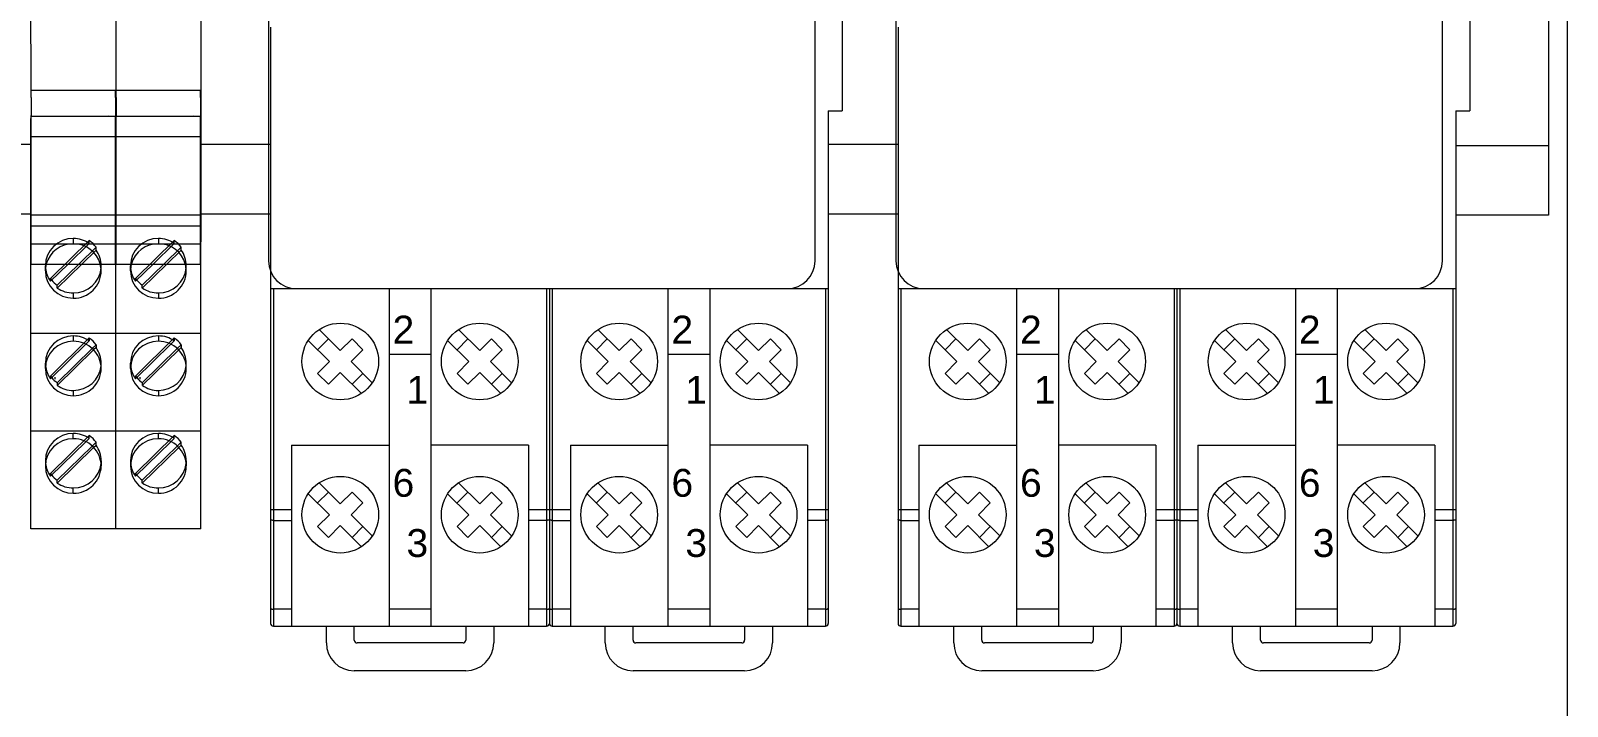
# Model space of a CAD drawing. Header units: millimetres. Extents: x 4137 to 6698, y 1400 to 3585.
# Drawn here: x 6383.2 to 6493.4, y 2256 to 2304.5 of the extents above; entities that cross this region are included whole.
import ezdxf

# ---------------------------------------------------------------- set-up
doc = ezdxf.new("R2010")
doc.units = ezdxf.units.MM
doc.layers.add('000-PI-Oprema', color=30, linetype='Continuous', lineweight=5)
doc.layers.add('000-PI-ORMAR', color=2, linetype='Continuous')
doc.layers.add('002-PI-Kabelska kanalica', color=150, linetype='Continuous')
doc.styles.get("Standard").update_dxf_attribs({"font": 'arial.ttf'})

msp = doc.modelspace()

# ---------------------------------------------------------------- linework, layer by layer
at = {"layer": '000-PI-Oprema', "color": 0, "linetype": 'ByBlock', "lineweight": 0}
for p, q in [((6400.3, 2329.6), (6400.3, 2288)), ((6439.5, 2288), (6439.5, 2329.6)), ((6445.3, 2329.6), (6445.3, 2288)), ((6484.5, 2288), (6484.5, 2329.6)), ((6441.45, 2305.77), (6441.45, 2298.77)), ((6486.45, 2305.77), (6486.45, 2298.77)), ((6400.45, 2304.77), (6400.45, 2261.97)), ((6445.45, 2304.77), (6445.45, 2261.97)), ((6440.45, 2298.77), (6440.45, 2261.97)), ((6440.45, 2298.77), (6441.45, 2298.77)), ((6485.45, 2298.77), (6485.45, 2261.97)), ((6485.45, 2298.77), (6486.45, 2298.77)), ((6400.45, 2286.02), (6420.45, 2286.02)), ((6400.65, 2286.02), (6400.65, 2261.77)), ((6402.3, 2286), (6437.5, 2286)), ((6408.95, 2286.02), (6408.95, 2261.77)), ((6411.95, 2286.02), (6411.95, 2261.77)), ((6420.25, 2286.02), (6420.25, 2261.77)), ((6420.45, 2286.02), (6440.45, 2286.02)), ((6420.45, 2286.02), (6420.45, 2261.97)), ((6420.65, 2286.02), (6420.65, 2261.77)), ((6428.95, 2286.02), (6428.95, 2261.77)), ((6431.95, 2286.02), (6431.95, 2261.77)), ((6440.25, 2286.02), (6440.25, 2261.77)), ((6445.45, 2286.02), (6465.45, 2286.02)), ((6445.65, 2286.02), (6445.65, 2261.77)), ((6447.3, 2286), (6482.5, 2286)), ((6453.95, 2286.02), (6453.95, 2261.77)), ((6456.95, 2286.02), (6456.95, 2261.77)), ((6465.25, 2286.02), (6465.25, 2261.77)), ((6465.45, 2286.02), (6485.45, 2286.02)), ((6465.45, 2286.02), (6465.45, 2261.97)), ((6465.65, 2286.02), (6465.65, 2261.77)), ((6473.95, 2286.02), (6473.95, 2261.77)), ((6476.95, 2286.02), (6476.95, 2261.77)), ((6485.25, 2286.02), (6485.25, 2261.77)), ((6403.15, 2282.28), (6404.67, 2280.77)), ((6403.82, 2281.62), (6404.6, 2282.39)), ((6403.93, 2283.06), (6405.45, 2281.55)), ((6405.45, 2281.55), (6406.3, 2282.39)), ((6406.3, 2282.39), (6407.07, 2281.62)), ((6413.15, 2282.28), (6414.67, 2280.77)), ((6413.82, 2281.62), (6414.6, 2282.39)), ((6413.93, 2283.06), (6415.45, 2281.55)), ((6415.45, 2281.55), (6416.3, 2282.39)), ((6416.3, 2282.39), (6417.07, 2281.62)), ((6423.15, 2282.28), (6424.67, 2280.77)), ((6423.82, 2281.62), (6424.6, 2282.39)), ((6423.93, 2283.06), (6425.45, 2281.55)), ((6425.45, 2281.55), (6426.3, 2282.39)), ((6426.3, 2282.39), (6427.07, 2281.62)), ((6433.15, 2282.28), (6434.67, 2280.77)), ((6433.82, 2281.62), (6434.6, 2282.39)), ((6433.93, 2283.06), (6435.45, 2281.55)), ((6435.45, 2281.55), (6436.3, 2282.39)), ((6436.3, 2282.39), (6437.07, 2281.62)), ((6448.15, 2282.28), (6449.67, 2280.77)), ((6448.82, 2281.62), (6449.6, 2282.39)), ((6448.93, 2283.06), (6450.45, 2281.55)), ((6450.45, 2281.55), (6451.3, 2282.39)), ((6451.3, 2282.39), (6452.07, 2281.62)), ((6458.15, 2282.28), (6459.67, 2280.77)), ((6458.82, 2281.62), (6459.6, 2282.39)), ((6458.93, 2283.06), (6460.45, 2281.55)), ((6460.45, 2281.55), (6461.3, 2282.39)), ((6461.3, 2282.39), (6462.07, 2281.62)), ((6468.15, 2282.28), (6469.67, 2280.77)), ((6468.82, 2281.62), (6469.6, 2282.39)), ((6468.93, 2283.06), (6470.45, 2281.55)), ((6470.45, 2281.55), (6471.3, 2282.39)), ((6471.3, 2282.39), (6472.07, 2281.62)), ((6478.15, 2282.28), (6479.67, 2280.77)), ((6478.82, 2281.62), (6479.6, 2282.39)), ((6478.93, 2283.06), (6480.45, 2281.55)), ((6480.45, 2281.55), (6481.3, 2282.39)), ((6481.3, 2282.39), (6482.07, 2281.62)), ((6406.23, 2280.77), (6407.07, 2281.62)), ((6411.95, 2281.28), (6408.95, 2281.28)), ((6416.23, 2280.77), (6417.07, 2281.62)), ((6426.23, 2280.77), (6427.07, 2281.62)), ((6431.95, 2281.28), (6428.95, 2281.28)), ((6436.23, 2280.77), (6437.07, 2281.62)), ((6451.23, 2280.77), (6452.07, 2281.62)), ((6456.95, 2281.28), (6453.95, 2281.28)), ((6461.23, 2280.77), (6462.07, 2281.62)), ((6471.23, 2280.77), (6472.07, 2281.62)), ((6476.95, 2281.28), (6473.95, 2281.28)), ((6481.23, 2280.77), (6482.07, 2281.62)), ((6403.82, 2279.92), (6404.67, 2280.77)), ((6406.23, 2280.77), (6407.74, 2279.25)), ((6413.82, 2279.92), (6414.67, 2280.77)), ((6416.23, 2280.77), (6417.74, 2279.25)), ((6423.82, 2279.92), (6424.67, 2280.77)), ((6426.23, 2280.77), (6427.74, 2279.25)), ((6433.82, 2279.92), (6434.67, 2280.77)), ((6436.23, 2280.77), (6437.74, 2279.25)), ((6448.82, 2279.92), (6449.67, 2280.77)), ((6451.23, 2280.77), (6452.74, 2279.25)), ((6458.82, 2279.92), (6459.67, 2280.77)), ((6461.23, 2280.77), (6462.74, 2279.25)), ((6468.82, 2279.92), (6469.67, 2280.77)), ((6471.23, 2280.77), (6472.74, 2279.25)), ((6478.82, 2279.92), (6479.67, 2280.77)), ((6481.23, 2280.77), (6482.74, 2279.25)), ((6403.82, 2279.92), (6404.6, 2279.14)), ((6404.6, 2279.14), (6405.45, 2279.99)), ((6405.45, 2279.99), (6406.96, 2278.47)), ((6406.3, 2279.14), (6407.07, 2279.92)), ((6413.82, 2279.92), (6414.6, 2279.14)), ((6414.6, 2279.14), (6415.45, 2279.99)), ((6415.45, 2279.99), (6416.96, 2278.47)), ((6416.3, 2279.14), (6417.07, 2279.92)), ((6423.82, 2279.92), (6424.6, 2279.14)), ((6424.6, 2279.14), (6425.45, 2279.99)), ((6425.45, 2279.99), (6426.96, 2278.47)), ((6426.3, 2279.14), (6427.07, 2279.92)), ((6433.82, 2279.92), (6434.6, 2279.14)), ((6434.6, 2279.14), (6435.45, 2279.99)), ((6435.45, 2279.99), (6436.96, 2278.47)), ((6436.3, 2279.14), (6437.07, 2279.92)), ((6448.82, 2279.92), (6449.6, 2279.14)), ((6449.6, 2279.14), (6450.45, 2279.99)), ((6450.45, 2279.99), (6451.96, 2278.47)), ((6451.3, 2279.14), (6452.07, 2279.92)), ((6458.82, 2279.92), (6459.6, 2279.14)), ((6459.6, 2279.14), (6460.45, 2279.99)), ((6460.45, 2279.99), (6461.96, 2278.47)), ((6461.3, 2279.14), (6462.07, 2279.92)), ((6468.82, 2279.92), (6469.6, 2279.14)), ((6469.6, 2279.14), (6470.45, 2279.99)), ((6470.45, 2279.99), (6471.96, 2278.47)), ((6471.3, 2279.14), (6472.07, 2279.92)), ((6478.82, 2279.92), (6479.6, 2279.14)), ((6479.6, 2279.14), (6480.45, 2279.99)), ((6480.45, 2279.99), (6481.96, 2278.47)), ((6481.3, 2279.14), (6482.07, 2279.92)), ((6401.95, 2274.77), (6401.95, 2261.77)), ((6401.95, 2274.77), (6408.95, 2274.77)), ((6418.95, 2274.77), (6411.95, 2274.77)), ((6418.95, 2274.77), (6418.95, 2261.77)), ((6421.95, 2274.77), (6421.95, 2261.77)), ((6421.95, 2274.77), (6428.95, 2274.77)), ((6438.95, 2274.77), (6431.95, 2274.77)), ((6438.95, 2274.77), (6438.95, 2261.77)), ((6446.95, 2274.77), (6446.95, 2261.77)), ((6446.95, 2274.77), (6453.95, 2274.77)), ((6463.95, 2274.77), (6456.95, 2274.77)), ((6463.95, 2274.77), (6463.95, 2261.77)), ((6466.95, 2274.77), (6466.95, 2261.77)), ((6466.95, 2274.77), (6473.95, 2274.77)), ((6483.95, 2274.77), (6476.95, 2274.77)), ((6483.95, 2274.77), (6483.95, 2261.77)), ((6403.15, 2271.28), (6404.67, 2269.77)), ((6403.82, 2270.62), (6404.6, 2271.39)), ((6403.93, 2272.06), (6405.45, 2270.55)), ((6405.45, 2270.55), (6406.3, 2271.39)), ((6406.3, 2271.39), (6407.07, 2270.62)), ((6413.15, 2271.28), (6414.67, 2269.77)), ((6413.82, 2270.62), (6414.6, 2271.39)), ((6413.93, 2272.06), (6415.45, 2270.55)), ((6415.45, 2270.55), (6416.3, 2271.39)), ((6416.3, 2271.39), (6417.07, 2270.62)), ((6423.15, 2271.28), (6424.67, 2269.77)), ((6423.82, 2270.62), (6424.6, 2271.39)), ((6423.93, 2272.06), (6425.45, 2270.55)), ((6425.45, 2270.55), (6426.3, 2271.39)), ((6426.3, 2271.39), (6427.07, 2270.62)), ((6433.15, 2271.28), (6434.67, 2269.77)), ((6433.82, 2270.62), (6434.6, 2271.39)), ((6433.93, 2272.06), (6435.45, 2270.55)), ((6435.45, 2270.55), (6436.3, 2271.39)), ((6436.3, 2271.39), (6437.07, 2270.62)), ((6448.15, 2271.28), (6449.67, 2269.77)), ((6448.82, 2270.62), (6449.6, 2271.39)), ((6448.93, 2272.06), (6450.45, 2270.55)), ((6450.45, 2270.55), (6451.3, 2271.39)), ((6451.3, 2271.39), (6452.07, 2270.62)), ((6458.15, 2271.28), (6459.67, 2269.77)), ((6458.82, 2270.62), (6459.6, 2271.39)), ((6458.93, 2272.06), (6460.45, 2270.55)), ((6460.45, 2270.55), (6461.3, 2271.39)), ((6461.3, 2271.39), (6462.07, 2270.62)), ((6468.15, 2271.28), (6469.67, 2269.77)), ((6468.82, 2270.62), (6469.6, 2271.39)), ((6468.93, 2272.06), (6470.45, 2270.55)), ((6470.45, 2270.55), (6471.3, 2271.39)), ((6471.3, 2271.39), (6472.07, 2270.62)), ((6478.15, 2271.28), (6479.67, 2269.77)), ((6478.82, 2270.62), (6479.6, 2271.39)), ((6478.93, 2272.06), (6480.45, 2270.55)), ((6480.45, 2270.55), (6481.3, 2271.39)), ((6481.3, 2271.39), (6482.07, 2270.62)), ((6400.45, 2270.14), (6401.95, 2270.14)), ((6406.23, 2269.77), (6407.07, 2270.62)), ((6416.23, 2269.77), (6417.07, 2270.62)), ((6418.95, 2270.14), (6420.45, 2270.14)), ((6420.45, 2270.14), (6421.95, 2270.14)), ((6426.23, 2269.77), (6427.07, 2270.62)), ((6436.23, 2269.77), (6437.07, 2270.62)), ((6438.95, 2270.14), (6440.45, 2270.14)), ((6445.45, 2270.14), (6446.95, 2270.14)), ((6451.23, 2269.77), (6452.07, 2270.62)), ((6461.23, 2269.77), (6462.07, 2270.62)), ((6463.95, 2270.14), (6465.45, 2270.14)), ((6465.45, 2270.14), (6466.95, 2270.14)), ((6471.23, 2269.77), (6472.07, 2270.62)), ((6481.23, 2269.77), (6482.07, 2270.62)), ((6483.95, 2270.14), (6485.45, 2270.14)), ((6400.65, 2269.36), (6401.95, 2269.36)), ((6403.82, 2268.92), (6404.67, 2269.77)), ((6406.23, 2269.77), (6407.74, 2268.25)), ((6413.82, 2268.92), (6414.67, 2269.77)), ((6416.23, 2269.77), (6417.74, 2268.25)), ((6420.25, 2269.36), (6418.95, 2269.36)), ((6420.65, 2269.36), (6421.95, 2269.36)), ((6423.82, 2268.92), (6424.67, 2269.77)), ((6426.23, 2269.77), (6427.74, 2268.25)), ((6433.82, 2268.92), (6434.67, 2269.77)), ((6436.23, 2269.77), (6437.74, 2268.25)), ((6440.25, 2269.36), (6438.95, 2269.36)), ((6445.65, 2269.36), (6446.95, 2269.36)), ((6448.82, 2268.92), (6449.67, 2269.77)), ((6451.23, 2269.77), (6452.74, 2268.25)), ((6458.82, 2268.92), (6459.67, 2269.77)), ((6461.23, 2269.77), (6462.74, 2268.25)), ((6465.25, 2269.36), (6463.95, 2269.36)), ((6465.65, 2269.36), (6466.95, 2269.36)), ((6468.82, 2268.92), (6469.67, 2269.77)), ((6471.23, 2269.77), (6472.74, 2268.25)), ((6478.82, 2268.92), (6479.67, 2269.77)), ((6481.23, 2269.77), (6482.74, 2268.25)), ((6485.25, 2269.36), (6483.95, 2269.36)), ((6403.82, 2268.92), (6404.6, 2268.14)), ((6404.6, 2268.14), (6405.45, 2268.99)), ((6405.45, 2268.99), (6406.96, 2267.47)), ((6406.3, 2268.14), (6407.07, 2268.92)), ((6413.82, 2268.92), (6414.6, 2268.14)), ((6414.6, 2268.14), (6415.45, 2268.99)), ((6415.45, 2268.99), (6416.96, 2267.47)), ((6416.3, 2268.14), (6417.07, 2268.92)), ((6423.82, 2268.92), (6424.6, 2268.14)), ((6424.6, 2268.14), (6425.45, 2268.99)), ((6425.45, 2268.99), (6426.96, 2267.47)), ((6426.3, 2268.14), (6427.07, 2268.92)), ((6433.82, 2268.92), (6434.6, 2268.14)), ((6434.6, 2268.14), (6435.45, 2268.99)), ((6435.45, 2268.99), (6436.96, 2267.47)), ((6436.3, 2268.14), (6437.07, 2268.92)), ((6448.82, 2268.92), (6449.6, 2268.14)), ((6449.6, 2268.14), (6450.45, 2268.99)), ((6450.45, 2268.99), (6451.96, 2267.47)), ((6451.3, 2268.14), (6452.07, 2268.92)), ((6458.82, 2268.92), (6459.6, 2268.14)), ((6459.6, 2268.14), (6460.45, 2268.99)), ((6460.45, 2268.99), (6461.96, 2267.47)), ((6461.3, 2268.14), (6462.07, 2268.92)), ((6468.82, 2268.92), (6469.6, 2268.14)), ((6469.6, 2268.14), (6470.45, 2268.99)), ((6470.45, 2268.99), (6471.96, 2267.47)), ((6471.3, 2268.14), (6472.07, 2268.92)), ((6478.82, 2268.92), (6479.6, 2268.14)), ((6479.6, 2268.14), (6480.45, 2268.99)), ((6480.45, 2268.99), (6481.96, 2267.47)), ((6481.3, 2268.14), (6482.07, 2268.92)), ((6401.95, 2262.98), (6400.65, 2262.98)), ((6411.95, 2262.98), (6408.95, 2262.98)), ((6420.25, 2262.98), (6418.95, 2262.98)), ((6421.95, 2262.98), (6420.65, 2262.98)), ((6431.95, 2262.98), (6428.95, 2262.98)), ((6440.25, 2262.98), (6438.95, 2262.98)), ((6446.95, 2262.98), (6445.65, 2262.98)), ((6456.95, 2262.98), (6453.95, 2262.98)), ((6465.25, 2262.98), (6463.95, 2262.98)), ((6466.95, 2262.98), (6465.65, 2262.98)), ((6476.95, 2262.98), (6473.95, 2262.98)), ((6485.25, 2262.98), (6483.95, 2262.98)), ((6400.65, 2261.77), (6420.25, 2261.77)), ((6404.45, 2260.57), (6404.45, 2261.77)), ((6406.45, 2260.77), (6406.45, 2261.77)), ((6414.45, 2261.77), (6414.45, 2260.77)), ((6416.45, 2261.77), (6416.45, 2260.57)), ((6420.65, 2261.77), (6440.25, 2261.77)), ((6424.45, 2260.57), (6424.45, 2261.77)), ((6426.45, 2260.77), (6426.45, 2261.77)), ((6434.45, 2261.77), (6434.45, 2260.77)), ((6436.45, 2261.77), (6436.45, 2260.57)), ((6445.65, 2261.77), (6465.25, 2261.77)), ((6449.45, 2260.57), (6449.45, 2261.77)), ((6451.45, 2260.77), (6451.45, 2261.77)), ((6459.45, 2261.77), (6459.45, 2260.77)), ((6461.45, 2261.77), (6461.45, 2260.57)), ((6465.65, 2261.77), (6485.25, 2261.77)), ((6469.45, 2260.57), (6469.45, 2261.77)), ((6471.45, 2260.77), (6471.45, 2261.77)), ((6479.45, 2261.77), (6479.45, 2260.77)), ((6481.45, 2261.77), (6481.45, 2260.57)), ((6414.25, 2260.57), (6406.65, 2260.57)), ((6414.25, 2260.57), (6406.65, 2260.57)), ((6434.25, 2260.57), (6426.65, 2260.57)), ((6459.25, 2260.57), (6451.65, 2260.57)), ((6459.25, 2260.57), (6451.65, 2260.57)), ((6479.25, 2260.57), (6471.65, 2260.57)), ((6414.45, 2258.57), (6406.45, 2258.57)), ((6434.45, 2258.57), (6426.45, 2258.57)), ((6459.45, 2258.57), (6451.45, 2258.57)), ((6479.45, 2258.57), (6471.45, 2258.57))]:
    msp.add_line(p, q, dxfattribs=at)
for points in [[(6400.65, 2269.36), (6400.62, 2269.36), (6400.6, 2269.36), (6400.57, 2269.37), (6400.55, 2269.37), (6400.53, 2269.38), (6400.51, 2269.38), (6400.49, 2269.39), (6400.47, 2269.4), (6400.46, 2269.41), (6400.45, 2269.42), (6400.45, 2269.43), (6400.45, 2269.44)], [(6420.45, 2269.44), (6420.45, 2269.43), (6420.44, 2269.42), (6420.43, 2269.41), (6420.42, 2269.4), (6420.41, 2269.39), (6420.39, 2269.38), (6420.37, 2269.38), (6420.35, 2269.37), (6420.32, 2269.37), (6420.3, 2269.36), (6420.27, 2269.36), (6420.25, 2269.36)], [(6420.65, 2269.36), (6420.62, 2269.36), (6420.6, 2269.36), (6420.57, 2269.37), (6420.55, 2269.37), (6420.53, 2269.38), (6420.51, 2269.38), (6420.49, 2269.39), (6420.47, 2269.4), (6420.46, 2269.41), (6420.45, 2269.42), (6420.45, 2269.43), (6420.45, 2269.44)], [(6440.45, 2269.44), (6440.45, 2269.43), (6440.44, 2269.42), (6440.43, 2269.41), (6440.42, 2269.4), (6440.41, 2269.39), (6440.39, 2269.38), (6440.37, 2269.38), (6440.35, 2269.37), (6440.32, 2269.37), (6440.3, 2269.36), (6440.27, 2269.36), (6440.25, 2269.36)], [(6445.65, 2269.36), (6445.62, 2269.36), (6445.6, 2269.36), (6445.57, 2269.37), (6445.55, 2269.37), (6445.53, 2269.38), (6445.51, 2269.38), (6445.49, 2269.39), (6445.47, 2269.4), (6445.46, 2269.41), (6445.45, 2269.42), (6445.45, 2269.43), (6445.45, 2269.44)], [(6465.45, 2269.44), (6465.45, 2269.43), (6465.44, 2269.42), (6465.43, 2269.41), (6465.42, 2269.4), (6465.41, 2269.39), (6465.39, 2269.38), (6465.37, 2269.38), (6465.35, 2269.37), (6465.32, 2269.37), (6465.3, 2269.36), (6465.27, 2269.36), (6465.25, 2269.36)], [(6465.65, 2269.36), (6465.62, 2269.36), (6465.6, 2269.36), (6465.57, 2269.37), (6465.55, 2269.37), (6465.53, 2269.38), (6465.51, 2269.38), (6465.49, 2269.39), (6465.47, 2269.4), (6465.46, 2269.41), (6465.45, 2269.42), (6465.45, 2269.43), (6465.45, 2269.44)], [(6485.45, 2269.44), (6485.45, 2269.43), (6485.44, 2269.42), (6485.43, 2269.41), (6485.42, 2269.4), (6485.41, 2269.39), (6485.39, 2269.38), (6485.37, 2269.38), (6485.35, 2269.37), (6485.32, 2269.37), (6485.3, 2269.36), (6485.27, 2269.36), (6485.25, 2269.36)], [(6400.45, 2263.06), (6400.45, 2263.05), (6400.45, 2263.04), (6400.46, 2263.03), (6400.47, 2263.02), (6400.49, 2263.01), (6400.51, 2263.01), (6400.53, 2263), (6400.55, 2262.99), (6400.57, 2262.99), (6400.6, 2262.99), (6400.62, 2262.98), (6400.65, 2262.98)], [(6420.25, 2262.98), (6420.27, 2262.98), (6420.3, 2262.99), (6420.32, 2262.99), (6420.35, 2262.99), (6420.37, 2263), (6420.39, 2263.01), (6420.41, 2263.01), (6420.42, 2263.02), (6420.43, 2263.03), (6420.44, 2263.04), (6420.45, 2263.05), (6420.45, 2263.06)], [(6420.45, 2263.06), (6420.45, 2263.05), (6420.45, 2263.04), (6420.46, 2263.03), (6420.47, 2263.02), (6420.49, 2263.01), (6420.51, 2263.01), (6420.53, 2263), (6420.55, 2262.99), (6420.57, 2262.99), (6420.6, 2262.99), (6420.62, 2262.98), (6420.65, 2262.98)], [(6440.25, 2262.98), (6440.27, 2262.98), (6440.3, 2262.99), (6440.32, 2262.99), (6440.35, 2262.99), (6440.37, 2263), (6440.39, 2263.01), (6440.41, 2263.01), (6440.42, 2263.02), (6440.43, 2263.03), (6440.44, 2263.04), (6440.45, 2263.05), (6440.45, 2263.06)], [(6445.45, 2263.06), (6445.45, 2263.05), (6445.45, 2263.04), (6445.46, 2263.03), (6445.47, 2263.02), (6445.49, 2263.01), (6445.51, 2263.01), (6445.53, 2263), (6445.55, 2262.99), (6445.57, 2262.99), (6445.6, 2262.99), (6445.62, 2262.98), (6445.65, 2262.98)], [(6465.25, 2262.98), (6465.27, 2262.98), (6465.3, 2262.99), (6465.32, 2262.99), (6465.35, 2262.99), (6465.37, 2263), (6465.39, 2263.01), (6465.41, 2263.01), (6465.42, 2263.02), (6465.43, 2263.03), (6465.44, 2263.04), (6465.45, 2263.05), (6465.45, 2263.06)], [(6465.45, 2263.06), (6465.45, 2263.05), (6465.45, 2263.04), (6465.46, 2263.03), (6465.47, 2263.02), (6465.49, 2263.01), (6465.51, 2263.01), (6465.53, 2263), (6465.55, 2262.99), (6465.57, 2262.99), (6465.6, 2262.99), (6465.62, 2262.98), (6465.65, 2262.98)], [(6485.25, 2262.98), (6485.27, 2262.98), (6485.3, 2262.99), (6485.32, 2262.99), (6485.35, 2262.99), (6485.37, 2263), (6485.39, 2263.01), (6485.41, 2263.01), (6485.42, 2263.02), (6485.43, 2263.03), (6485.44, 2263.04), (6485.45, 2263.05), (6485.45, 2263.06)]]:
    msp.add_lwpolyline(points, dxfattribs=at)
for centre in [(6405.45, 2280.77), (6415.45, 2280.77), (6425.45, 2280.77), (6435.45, 2280.77), (6450.45, 2280.77), (6460.45, 2280.77), (6470.45, 2280.77), (6480.45, 2280.77), (6405.45, 2269.77), (6415.45, 2269.77), (6425.45, 2269.77), (6435.45, 2269.77), (6450.45, 2269.77), (6460.45, 2269.77), (6470.45, 2269.77), (6480.45, 2269.77)]:
    msp.add_circle(centre, 2.75, dxfattribs=at)
for centre, radius, start, end in [((6402.3, 2288), 2, 180, 270), ((6437.5, 2288), 2, 270, 0), ((6447.3, 2288), 2, 180, 270), ((6482.5, 2288), 2, 270, 0), ((6400.65, 2261.97), 0.2, 180, 270), ((6420.25, 2261.97), 0.2, 270, 0), ((6420.65, 2261.97), 0.2, 180, 270), ((6440.25, 2261.97), 0.2, 270, 0), ((6445.65, 2261.97), 0.2, 180, 270), ((6465.25, 2261.97), 0.2, 270, 0), ((6465.65, 2261.97), 0.2, 180, 270), ((6485.25, 2261.97), 0.2, 270, 0), ((6406.45, 2260.57), 2, 180, 270), ((6406.65, 2260.77), 0.2, 180, 270), ((6406.65, 2260.77), 0.2, 180, 270), ((6414.25, 2260.77), 0.2, 270, 0), ((6414.25, 2260.77), 0.2, 270, 0), ((6414.45, 2260.57), 2, 270, 0), ((6426.45, 2260.57), 2, 180, 270), ((6426.65, 2260.77), 0.2, 180, 270), ((6434.25, 2260.77), 0.2, 270, 0), ((6434.45, 2260.57), 2, 270, 0), ((6451.45, 2260.57), 2, 180, 270), ((6451.65, 2260.77), 0.2, 180, 270), ((6451.65, 2260.77), 0.2, 180, 270), ((6459.25, 2260.77), 0.2, 270, 0), ((6459.25, 2260.77), 0.2, 270, 0), ((6459.45, 2260.57), 2, 270, 0), ((6471.45, 2260.57), 2, 180, 270), ((6471.65, 2260.77), 0.2, 180, 270), ((6479.25, 2260.77), 0.2, 270, 0), ((6479.45, 2260.57), 2, 270, 0)]:
    msp.add_arc(centre, radius, start, end, dxfattribs=at)
at = {"layer": '000-PI-ORMAR', "color": 0, "linetype": 'ByBlock', "lineweight": 0}
for p, q in [((6383.27, 2300.22), (6383.25, 2326.42)), ((6383.27, 2300.22), (6383.25, 2326.42)), ((6389.37, 2300.22), (6389.35, 2326.42)), ((6389.37, 2300.22), (6389.35, 2326.42)), ((6389.35, 2324.72), (6389.35, 2298.42)), ((6389.35, 2324.72), (6389.35, 2298.42)), ((6395.45, 2324.72), (6395.45, 2298.42)), ((6395.45, 2324.72), (6395.45, 2298.42)), ((6383.27, 2299.73), (6383.27, 2300.22)), ((6389.32, 2300.22), (6383.27, 2300.22)), ((6383.27, 2299.73), (6383.27, 2300.22)), ((6389.32, 2299.73), (6389.32, 2300.22)), ((6389.32, 2299.73), (6389.32, 2300.22)), ((6389.37, 2299.73), (6389.37, 2300.22)), ((6395.42, 2300.22), (6389.37, 2300.22)), ((6389.37, 2299.73), (6389.37, 2300.22)), ((6395.42, 2299.73), (6395.42, 2300.22)), ((6395.42, 2299.73), (6395.42, 2300.22)), ((6383.27, 2299.73), (6383.27, 2298.37)), ((6383.27, 2299.73), (6383.27, 2298.37)), ((6389.32, 2299.73), (6389.32, 2298.37)), ((6389.32, 2299.73), (6389.32, 2298.37)), ((6389.37, 2299.73), (6389.37, 2298.37)), ((6389.37, 2299.73), (6389.37, 2298.37)), ((6395.42, 2299.73), (6395.42, 2298.37)), ((6395.42, 2299.73), (6395.42, 2298.37)), ((6383.25, 2298.42), (6383.27, 2298.42)), ((6383.25, 2298.42), (6383.25, 2298.22)), ((6383.25, 2298.42), (6383.25, 2298.42)), ((6383.25, 2298.42), (6383.27, 2298.42)), ((6383.25, 2298.42), (6383.25, 2298.22)), ((6383.25, 2298.42), (6383.25, 2298.42)), ((6383.27, 2298.22), (6383.25, 2298.22)), ((6383.25, 2296.62), (6383.25, 2298.22)), ((6383.27, 2298.22), (6383.25, 2298.22)), ((6383.25, 2296.62), (6383.25, 2298.22)), ((6383.27, 2296.66), (6383.27, 2298.37)), ((6389.32, 2298.37), (6383.27, 2298.37)), ((6383.27, 2298.37), (6383.27, 2298.37)), ((6383.27, 2296.66), (6383.27, 2298.37)), ((6383.27, 2298.37), (6383.27, 2298.37)), ((6388.85, 2298.42), (6388.85, 2298.42)), ((6388.85, 2298.42), (6388.85, 2298.42)), ((6389.32, 2298.42), (6389.35, 2298.42)), ((6389.32, 2298.42), (6389.35, 2298.42)), ((6389.32, 2296.66), (6389.32, 2298.37)), ((6389.32, 2298.37), (6389.32, 2298.37)), ((6389.32, 2296.66), (6389.32, 2298.37)), ((6389.32, 2298.37), (6389.32, 2298.37)), ((6389.32, 2298.22), (6389.35, 2298.22)), ((6389.32, 2298.22), (6389.35, 2298.22)), ((6389.35, 2298.42), (6389.35, 2298.42)), ((6389.35, 2298.42), (6389.35, 2298.22)), ((6389.35, 2298.42), (6389.35, 2298.42)), ((6389.35, 2298.42), (6389.35, 2298.22)), ((6389.35, 2298.42), (6389.37, 2298.42)), ((6389.35, 2298.42), (6389.35, 2298.22)), ((6389.35, 2298.42), (6389.35, 2298.42)), ((6389.35, 2298.42), (6389.37, 2298.42)), ((6389.35, 2298.42), (6389.35, 2298.22)), ((6389.35, 2298.42), (6389.35, 2298.42)), ((6389.35, 2298.22), (6389.35, 2296.62)), ((6389.35, 2298.22), (6389.35, 2296.62)), ((6389.37, 2298.22), (6389.35, 2298.22)), ((6389.35, 2296.62), (6389.35, 2298.22)), ((6389.37, 2298.22), (6389.35, 2298.22)), ((6389.35, 2296.62), (6389.35, 2298.22)), ((6389.37, 2296.66), (6389.37, 2298.37)), ((6395.42, 2298.37), (6389.37, 2298.37)), ((6389.37, 2298.37), (6389.37, 2298.37)), ((6389.37, 2296.66), (6389.37, 2298.37)), ((6389.37, 2298.37), (6389.37, 2298.37)), ((6394.95, 2298.42), (6394.95, 2298.42)), ((6394.95, 2298.42), (6394.95, 2298.42)), ((6395.42, 2298.42), (6395.45, 2298.42)), ((6395.42, 2298.42), (6395.45, 2298.42)), ((6395.42, 2296.66), (6395.42, 2298.37)), ((6395.42, 2298.37), (6395.42, 2298.37)), ((6395.42, 2296.66), (6395.42, 2298.37)), ((6395.42, 2298.37), (6395.42, 2298.37)), ((6395.42, 2298.22), (6395.45, 2298.22)), ((6395.42, 2298.22), (6395.45, 2298.22)), ((6395.45, 2298.42), (6395.45, 2298.42)), ((6395.45, 2298.42), (6395.45, 2298.22)), ((6395.45, 2298.42), (6395.45, 2298.42)), ((6395.45, 2298.42), (6395.45, 2298.22)), ((6395.45, 2298.22), (6395.45, 2296.62)), ((6395.45, 2298.22), (6395.45, 2296.62)), ((6383.25, 2296.62), (6383.27, 2296.62)), ((6383.25, 2290.4), (6383.25, 2296.62)), ((6383.25, 2296.62), (6383.27, 2296.62)), ((6383.25, 2290.4), (6383.25, 2296.62)), ((6383.27, 2296.93), (6389.32, 2296.93)), ((6383.27, 2296.19), (6383.27, 2296.66)), ((6383.27, 2296.19), (6383.27, 2296.66)), ((6389.32, 2296.19), (6389.32, 2296.66)), ((6389.32, 2296.19), (6389.32, 2296.66)), ((6389.35, 2296.62), (6389.32, 2296.62)), ((6389.35, 2296.62), (6389.32, 2296.62)), ((6389.35, 2296.62), (6389.35, 2290.4)), ((6389.35, 2296.62), (6389.35, 2290.4)), ((6389.35, 2296.62), (6389.37, 2296.62)), ((6389.35, 2290.4), (6389.35, 2296.62)), ((6389.35, 2296.62), (6389.37, 2296.62)), ((6389.35, 2290.4), (6389.35, 2296.62)), ((6389.37, 2296.93), (6395.42, 2296.93)), ((6389.37, 2296.19), (6389.37, 2296.66)), ((6389.37, 2296.19), (6389.37, 2296.66)), ((6395.42, 2296.19), (6395.42, 2296.66)), ((6395.42, 2296.19), (6395.42, 2296.66)), ((6395.45, 2296.62), (6395.42, 2296.62)), ((6395.45, 2296.62), (6395.42, 2296.62)), ((6395.45, 2296.62), (6395.45, 2290.4)), ((6395.45, 2296.62), (6395.45, 2290.4)), ((6383.27, 2291.04), (6383.27, 2296.19)), ((6383.27, 2291.04), (6383.27, 2296.19)), ((6389.32, 2291.04), (6389.32, 2296.19)), ((6389.32, 2291.04), (6389.32, 2296.19)), ((6389.37, 2291.04), (6389.37, 2296.19)), ((6389.37, 2291.04), (6389.37, 2296.19)), ((6395.42, 2291.04), (6395.42, 2296.19)), ((6395.42, 2291.04), (6395.42, 2296.19)), ((6383.25, 2293.27), (6383.25, 2293.27)), ((6383.25, 2293.27), (6383.25, 2293.27)), ((6389.35, 2290.4), (6389.35, 2294.2)), ((6389.35, 2290.4), (6389.35, 2294.2)), ((6389.35, 2293.27), (6389.35, 2293.27)), ((6389.35, 2293.27), (6389.35, 2293.27)), ((6389.35, 2293.27), (6389.35, 2293.27)), ((6389.35, 2293.27), (6389.35, 2293.27)), ((6395.45, 2290.4), (6395.45, 2294.2)), ((6395.45, 2290.4), (6395.45, 2294.2)), ((6395.45, 2293.27), (6395.45, 2293.27)), ((6395.45, 2293.27), (6395.45, 2293.27)), ((6383.25, 2291.27), (6383.25, 2291.27)), ((6389.35, 2291.27), (6383.25, 2291.27)), ((6383.25, 2291.27), (6383.25, 2291.27)), ((6389.35, 2291.27), (6389.35, 2291.27)), ((6389.35, 2291.27), (6389.35, 2291.27)), ((6389.35, 2291.27), (6389.35, 2291.27)), ((6395.45, 2291.27), (6389.35, 2291.27)), ((6389.35, 2291.27), (6389.35, 2291.27)), ((6395.45, 2291.27), (6395.45, 2291.27)), ((6395.45, 2291.27), (6395.45, 2291.27)), ((6383.25, 2290.4), (6383.27, 2290.4)), ((6383.25, 2289.37), (6383.25, 2290.4)), ((6383.25, 2290.4), (6383.27, 2290.4)), ((6383.25, 2289.37), (6383.25, 2290.4)), ((6383.27, 2289.7), (6383.27, 2291.04)), ((6383.27, 2289.7), (6383.27, 2291.04)), ((6383.27, 2290.52), (6389.32, 2290.52)), ((6389.32, 2289.7), (6389.32, 2291.04)), ((6389.32, 2289.7), (6389.32, 2291.04)), ((6389.35, 2290.4), (6389.32, 2290.4)), ((6389.35, 2290.4), (6389.32, 2290.4)), ((6389.35, 2290.4), (6389.35, 2289.37)), ((6389.35, 2290.4), (6389.35, 2289.37)), ((6389.35, 2290.4), (6389.37, 2290.4)), ((6389.35, 2289.37), (6389.35, 2290.4)), ((6389.35, 2290.4), (6389.37, 2290.4)), ((6389.35, 2289.37), (6389.35, 2290.4)), ((6389.37, 2289.7), (6389.37, 2291.04)), ((6389.37, 2289.7), (6389.37, 2291.04)), ((6389.37, 2290.52), (6395.42, 2290.52)), ((6395.42, 2289.7), (6395.42, 2291.04)), ((6395.42, 2289.7), (6395.42, 2291.04)), ((6395.45, 2290.4), (6395.42, 2290.4)), ((6395.45, 2290.4), (6395.42, 2290.4)), ((6395.45, 2290.4), (6395.45, 2289.37)), ((6395.45, 2290.4), (6395.45, 2289.37)), ((6383.25, 2289.37), (6383.27, 2289.37)), ((6383.25, 2287.77), (6383.25, 2289.37)), ((6383.25, 2289.37), (6383.27, 2289.37)), ((6383.25, 2287.77), (6383.25, 2289.37)), ((6383.25, 2289.22), (6386.3, 2289.22)), ((6383.27, 2287.77), (6383.27, 2289.7)), ((6383.27, 2287.77), (6383.27, 2289.7)), ((6384.66, 2286.73), (6387.44, 2289.46)), ((6387.44, 2289.25), (6385.93, 2287.77)), ((6386.3, 2289.6), (6386.3, 2289.22)), ((6386.3, 2289.22), (6389.35, 2289.22)), ((6387.94, 2288.97), (6386.7, 2287.77)), ((6387.44, 2289.25), (6387.44, 2289.46)), ((6387.94, 2288.77), (6387.94, 2288.97)), ((6389.32, 2287.77), (6389.32, 2289.7)), ((6389.32, 2287.77), (6389.32, 2289.7)), ((6389.35, 2289.37), (6389.32, 2289.37)), ((6389.35, 2289.37), (6389.32, 2289.37)), ((6389.35, 2287.77), (6389.35, 2289.37)), ((6389.35, 2287.77), (6389.35, 2289.37)), ((6389.35, 2289.37), (6389.37, 2289.37)), ((6389.35, 2287.77), (6389.35, 2289.37)), ((6389.35, 2289.37), (6389.37, 2289.37)), ((6389.35, 2287.77), (6389.35, 2289.37)), ((6389.35, 2287.77), (6389.35, 2289.22)), ((6389.35, 2287.77), (6389.35, 2289.22)), ((6389.35, 2289.22), (6392.4, 2289.22)), ((6389.37, 2287.77), (6389.37, 2289.7)), ((6389.37, 2287.77), (6389.37, 2289.7)), ((6390.76, 2286.73), (6393.54, 2289.46)), ((6393.54, 2289.25), (6392.03, 2287.77)), ((6392.4, 2289.6), (6392.4, 2289.22)), ((6392.4, 2289.22), (6395.45, 2289.22)), ((6394.04, 2288.97), (6392.8, 2287.77)), ((6393.54, 2289.25), (6393.54, 2289.46)), ((6394.04, 2288.77), (6394.04, 2288.97)), ((6395.42, 2287.77), (6395.42, 2289.7)), ((6395.42, 2287.77), (6395.42, 2289.7)), ((6395.45, 2289.37), (6395.42, 2289.37)), ((6395.45, 2289.37), (6395.42, 2289.37)), ((6395.45, 2287.77), (6395.45, 2289.37)), ((6395.45, 2287.77), (6395.45, 2289.37)), ((6395.45, 2287.77), (6395.45, 2289.22)), ((6395.45, 2287.77), (6395.45, 2289.22)), ((6383.25, 2287.77), (6383.27, 2287.77)), ((6383.25, 2287.77), (6383.25, 2287.77)), ((6383.25, 2282.77), (6383.25, 2287.77)), ((6383.25, 2287.77), (6383.27, 2287.77)), ((6383.25, 2287.77), (6383.25, 2287.77)), ((6383.25, 2282.77), (6383.25, 2287.77)), ((6383.27, 2287.87), (6383.27, 2287.87)), ((6383.27, 2287.87), (6383.27, 2287.87)), ((6383.27, 2287.77), (6389.32, 2287.77)), ((6383.27, 2287.77), (6383.27, 2287.77)), ((6383.27, 2287.77), (6383.27, 2287.77)), ((6385.93, 2287.77), (6384.66, 2286.53)), ((6385.15, 2286.04), (6386.92, 2287.77)), ((6386.7, 2287.77), (6385.15, 2286.25)), ((6386.92, 2287.77), (6387.94, 2288.77)), ((6389.32, 2287.87), (6389.32, 2287.87)), ((6389.32, 2287.87), (6389.32, 2287.87)), ((6389.32, 2287.77), (6389.35, 2287.77)), ((6389.32, 2287.77), (6389.32, 2287.77)), ((6389.32, 2287.77), (6389.35, 2287.77)), ((6389.32, 2287.77), (6389.32, 2287.77)), ((6389.35, 2287.77), (6389.35, 2287.77)), ((6389.35, 2282.77), (6389.35, 2287.77)), ((6389.35, 2287.77), (6389.35, 2287.77)), ((6389.35, 2282.77), (6389.35, 2287.77)), ((6389.35, 2287.77), (6389.37, 2287.77)), ((6389.35, 2287.77), (6389.35, 2287.77)), ((6389.35, 2282.77), (6389.35, 2287.77)), ((6389.35, 2287.77), (6389.37, 2287.77)), ((6389.35, 2287.77), (6389.35, 2287.77)), ((6389.35, 2282.77), (6389.35, 2287.77)), ((6389.37, 2287.87), (6389.37, 2287.87)), ((6389.37, 2287.87), (6389.37, 2287.87)), ((6389.37, 2287.77), (6395.42, 2287.77)), ((6389.37, 2287.77), (6389.37, 2287.77)), ((6389.37, 2287.77), (6389.37, 2287.77)), ((6392.03, 2287.77), (6390.76, 2286.53)), ((6391.25, 2286.04), (6393.02, 2287.77)), ((6392.8, 2287.77), (6391.25, 2286.25)), ((6393.02, 2287.77), (6394.04, 2288.77)), ((6395.42, 2287.87), (6395.42, 2287.87)), ((6395.42, 2287.87), (6395.42, 2287.87)), ((6395.42, 2287.77), (6395.45, 2287.77)), ((6395.42, 2287.77), (6395.42, 2287.77)), ((6395.42, 2287.77), (6395.45, 2287.77)), ((6395.42, 2287.77), (6395.42, 2287.77)), ((6395.45, 2287.77), (6395.45, 2287.77)), ((6395.45, 2282.77), (6395.45, 2287.77)), ((6395.45, 2287.77), (6395.45, 2287.77)), ((6395.45, 2282.77), (6395.45, 2287.77)), ((6384.3, 2287.27), (6384.3, 2287.65)), ((6384.66, 2286.53), (6384.66, 2286.73)), ((6388.3, 2287.27), (6388.3, 2287.65)), ((6389.35, 2282.77), (6389.35, 2287.2)), ((6389.35, 2282.77), (6389.35, 2287.2)), ((6390.4, 2287.27), (6390.4, 2287.65)), ((6390.76, 2286.53), (6390.76, 2286.73)), ((6394.4, 2287.27), (6394.4, 2287.65)), ((6395.45, 2282.77), (6395.45, 2287.2)), ((6395.45, 2282.77), (6395.45, 2287.2)), ((6385.15, 2286.04), (6385.15, 2286.25)), ((6386.3, 2285.69), (6386.3, 2285.31)), ((6391.25, 2286.04), (6391.25, 2286.25)), ((6392.4, 2285.69), (6392.4, 2285.31)), ((6389.35, 2282.77), (6389.35, 2284.78)), ((6389.35, 2282.77), (6389.35, 2284.78)), ((6395.45, 2282.77), (6395.45, 2284.78)), ((6395.45, 2282.77), (6395.45, 2284.78)), ((6383.25, 2282.22), (6383.25, 2282.77)), ((6383.25, 2282.77), (6383.25, 2282.77)), ((6389.35, 2282.77), (6383.25, 2282.77)), ((6383.25, 2282.22), (6383.25, 2282.77)), ((6383.25, 2282.77), (6383.25, 2282.77)), ((6384.66, 2279.73), (6387.44, 2282.46)), ((6386.3, 2282.6), (6386.3, 2282.22)), ((6387.2, 2282.01), (6387.44, 2282.25)), ((6387.44, 2282.46), (6387.44, 2282.25)), ((6389.35, 2282.77), (6389.35, 2282.77)), ((6389.35, 2282.22), (6389.35, 2282.77)), ((6389.35, 2282.77), (6389.35, 2282.77)), ((6389.35, 2282.22), (6389.35, 2282.77)), ((6389.35, 2282.22), (6389.35, 2282.77)), ((6389.35, 2282.77), (6389.35, 2282.77)), ((6395.45, 2282.77), (6389.35, 2282.77)), ((6389.35, 2282.22), (6389.35, 2282.77)), ((6389.35, 2282.77), (6389.35, 2282.77)), ((6390.76, 2279.73), (6393.54, 2282.46)), ((6392.4, 2282.6), (6392.4, 2282.22)), ((6393.3, 2282.01), (6393.54, 2282.25)), ((6393.54, 2282.46), (6393.54, 2282.25)), ((6395.45, 2282.77), (6395.45, 2282.77)), ((6395.45, 2282.22), (6395.45, 2282.77)), ((6395.45, 2282.77), (6395.45, 2282.77)), ((6395.45, 2282.22), (6395.45, 2282.77)), ((6383.25, 2275.77), (6383.25, 2282.22)), ((6383.25, 2275.77), (6383.25, 2282.22)), ((6384.66, 2279.53), (6387.2, 2282.01)), ((6387.66, 2281.7), (6385.15, 2279.25)), ((6387.76, 2281.6), (6385.15, 2279.04)), ((6387.94, 2281.97), (6387.66, 2281.7)), ((6387.94, 2281.77), (6387.76, 2281.6)), ((6387.94, 2281.97), (6387.94, 2281.77)), ((6389.35, 2275.77), (6389.35, 2282.22)), ((6389.35, 2275.77), (6389.35, 2282.22)), ((6389.35, 2275.77), (6389.35, 2282.22)), ((6389.35, 2275.77), (6389.35, 2282.22)), ((6390.76, 2279.53), (6393.3, 2282.01)), ((6393.76, 2281.7), (6391.25, 2279.25)), ((6393.86, 2281.6), (6391.25, 2279.04)), ((6394.04, 2281.97), (6393.76, 2281.7)), ((6394.04, 2281.77), (6393.86, 2281.6)), ((6394.04, 2281.97), (6394.04, 2281.77)), ((6395.45, 2275.77), (6395.45, 2282.22)), ((6395.45, 2275.77), (6395.45, 2282.22)), ((6384.3, 2280.27), (6384.3, 2280.65)), ((6388.3, 2280.27), (6388.3, 2280.65)), ((6390.4, 2280.27), (6390.4, 2280.65)), ((6394.4, 2280.27), (6394.4, 2280.65)), ((6384.66, 2279.73), (6384.66, 2279.53)), ((6385, 2279.51), (6385, 2279.64)), ((6385.15, 2279.25), (6385.15, 2279.04)), ((6390.76, 2279.73), (6390.76, 2279.53)), ((6391.1, 2279.51), (6391.1, 2279.64)), ((6391.25, 2279.25), (6391.25, 2279.04)), ((6386.3, 2278.69), (6386.3, 2278.31)), ((6392.4, 2278.69), (6392.4, 2278.31)), ((6389.35, 2275.77), (6389.35, 2277.78)), ((6389.35, 2275.77), (6389.35, 2277.78)), ((6395.45, 2275.77), (6395.45, 2277.78)), ((6395.45, 2275.77), (6395.45, 2277.78)), ((6383.25, 2275.22), (6383.25, 2275.77)), ((6383.25, 2275.77), (6383.25, 2275.77)), ((6389.35, 2275.77), (6383.25, 2275.77)), ((6383.25, 2275.22), (6383.25, 2275.77)), ((6383.25, 2275.77), (6383.25, 2275.77)), ((6389.35, 2275.77), (6389.35, 2275.77)), ((6389.35, 2275.22), (6389.35, 2275.77)), ((6389.35, 2275.77), (6389.35, 2275.77)), ((6389.35, 2275.22), (6389.35, 2275.77)), ((6389.35, 2275.22), (6389.35, 2275.77)), ((6389.35, 2275.77), (6389.35, 2275.77)), ((6395.45, 2275.77), (6389.35, 2275.77)), ((6389.35, 2275.22), (6389.35, 2275.77)), ((6389.35, 2275.77), (6389.35, 2275.77)), ((6395.45, 2275.77), (6395.45, 2275.77)), ((6395.45, 2275.22), (6395.45, 2275.77)), ((6395.45, 2275.77), (6395.45, 2275.77)), ((6395.45, 2275.22), (6395.45, 2275.77)), ((6383.25, 2268.77), (6383.25, 2275.22)), ((6383.25, 2268.77), (6383.25, 2275.22)), ((6384.66, 2272.73), (6387.44, 2275.46)), ((6387.2, 2275.01), (6384.66, 2272.53)), ((6387.66, 2274.7), (6385.15, 2272.25)), ((6385.15, 2272.04), (6387.76, 2274.6)), ((6386.3, 2275.22), (6386.3, 2275.6)), ((6387.44, 2275.25), (6387.2, 2275.01)), ((6387.44, 2275.25), (6387.44, 2275.46)), ((6387.94, 2274.97), (6387.66, 2274.7)), ((6387.76, 2274.6), (6387.94, 2274.77)), ((6387.94, 2274.77), (6387.94, 2274.97)), ((6389.35, 2268.77), (6389.35, 2275.22)), ((6389.35, 2268.77), (6389.35, 2275.22)), ((6389.35, 2268.77), (6389.35, 2275.22)), ((6389.35, 2268.77), (6389.35, 2275.22)), ((6390.76, 2272.73), (6393.54, 2275.46)), ((6393.3, 2275.01), (6390.76, 2272.53)), ((6393.76, 2274.7), (6391.25, 2272.25)), ((6391.25, 2272.04), (6393.86, 2274.6)), ((6392.4, 2275.22), (6392.4, 2275.6)), ((6393.54, 2275.25), (6393.3, 2275.01)), ((6393.54, 2275.25), (6393.54, 2275.46)), ((6394.04, 2274.97), (6393.76, 2274.7)), ((6393.86, 2274.6), (6394.04, 2274.77)), ((6394.04, 2274.77), (6394.04, 2274.97)), ((6395.45, 2268.77), (6395.45, 2275.22)), ((6395.45, 2268.77), (6395.45, 2275.22)), ((6384.3, 2273.65), (6384.3, 2273.27)), ((6388.3, 2273.65), (6388.3, 2273.27)), ((6390.4, 2273.65), (6390.4, 2273.27)), ((6394.4, 2273.65), (6394.4, 2273.27)), ((6384.66, 2272.53), (6384.66, 2272.73)), ((6390.76, 2272.53), (6390.76, 2272.73)), ((6385.15, 2272.04), (6385.15, 2272.25)), ((6386.3, 2271.31), (6386.3, 2271.69)), ((6391.25, 2272.04), (6391.25, 2272.25)), ((6392.4, 2271.31), (6392.4, 2271.69)), ((6383.25, 2268.77), (6383.25, 2268.77)), ((6383.25, 2268.77), (6383.25, 2268.77)), ((6389.35, 2268.77), (6383.25, 2268.77)), ((6383.25, 2268.77), (6383.25, 2268.77)), ((6383.25, 2268.77), (6383.25, 2268.77)), ((6389.35, 2268.77), (6383.25, 2268.77)), ((6389.35, 2268.77), (6389.35, 2268.77)), ((6389.35, 2268.77), (6389.35, 2268.77)), ((6389.35, 2268.77), (6389.35, 2268.77)), ((6389.35, 2268.77), (6389.35, 2268.77)), ((6389.35, 2268.77), (6389.35, 2268.77)), ((6389.35, 2268.77), (6389.35, 2268.77)), ((6395.45, 2268.77), (6389.35, 2268.77)), ((6389.35, 2268.77), (6389.35, 2268.77)), ((6389.35, 2268.77), (6389.35, 2268.77)), ((6395.45, 2268.77), (6389.35, 2268.77)), ((6395.45, 2268.77), (6395.45, 2268.77)), ((6395.45, 2268.77), (6395.45, 2268.77)), ((6395.45, 2268.77), (6395.45, 2268.77)), ((6395.45, 2268.77), (6395.45, 2268.77))]:
    msp.add_line(p, q, dxfattribs=at)
for centre, start_param, end_param in [((6386.3, 2287.65), -1.570796, 0), ((6386.3, 2287.27), -1.570796, -0.258728), ((6386.3, 2287.65), -2.180289, -1.570796), ((6386.3, 2287.27), -2.882864, -1.570796), ((6386.3, 2287.85), -2.5321, -2.180289), ((6392.4, 2287.65), -1.570796, 0), ((6392.4, 2287.27), -1.570796, -0.258728), ((6392.4, 2287.65), -2.180289, -1.570796), ((6392.4, 2287.27), -2.882864, -1.570796), ((6392.4, 2287.85), -2.5321, -2.180289), ((6386.3, 2287.27), -0.258728, 0), ((6386.3, 2287.65), -3.141593, -2.5321), ((6386.3, 2287.27), -3.141593, -2.882864), ((6392.4, 2287.27), -0.258728, 0), ((6392.4, 2287.65), -3.141593, -2.5321), ((6392.4, 2287.27), -3.141593, -2.882864), ((6386.3, 2287.65), 0, 0.097132), ((6386.3, 2287.27), 0, 1.570796), ((6386.3, 2287.65), 0.097132, 0.609492), ((6386.3, 2287.85), 0.609492, 0.685382), ((6386.3, 2287.65), 1.570796, 3.044461), ((6386.3, 2287.27), 1.570796, 3.141593), ((6386.3, 2287.65), 3.044461, 3.141593), ((6392.4, 2287.65), 0, 0.097132), ((6392.4, 2287.27), 0, 1.570796), ((6392.4, 2287.65), 0.097132, 0.609492), ((6392.4, 2287.85), 0.609492, 0.685382), ((6392.4, 2287.65), 1.570796, 3.044461), ((6392.4, 2287.27), 1.570796, 3.141593), ((6392.4, 2287.65), 3.044461, 3.141593), ((6386.3, 2287.85), 0.685382, 0.961304), ((6386.3, 2287.65), 0.961304, 1.570796), ((6392.4, 2287.85), 0.685382, 0.961304), ((6392.4, 2287.65), 0.961304, 1.570796), ((6386.3, 2280.65), -1.570796, 0), ((6386.3, 2280.65), -2.180289, -1.570796), ((6386.3, 2280.85), -2.5321, -2.180289), ((6392.4, 2280.65), -1.570796, 0), ((6392.4, 2280.65), -2.180289, -1.570796), ((6392.4, 2280.85), -2.5321, -2.180289), ((6386.3, 2280.27), -1.570796, 0), ((6386.3, 2280.27), -3.141593, -1.570796), ((6386.3, 2280.65), 3.141593, 3.751085), ((6392.4, 2280.27), -1.570796, 0), ((6392.4, 2280.27), -3.141593, -1.570796), ((6392.4, 2280.65), 3.141593, 3.751085), ((6386.3, 2280.65), 0, 0.097132), ((6386.3, 2280.27), 0, 1.570796), ((6386.3, 2280.65), 0.097132, 0.609492), ((6386.3, 2280.65), 1.570796, 3.044461), ((6386.3, 2280.27), 1.570796, 3.141593), ((6386.3, 2280.65), 3.044461, 3.141593), ((6392.4, 2280.65), 0, 0.097132), ((6392.4, 2280.27), 0, 1.570796), ((6392.4, 2280.65), 0.097132, 0.609492), ((6392.4, 2280.65), 1.570796, 3.044461), ((6392.4, 2280.27), 1.570796, 3.141593), ((6392.4, 2280.65), 3.044461, 3.141593), ((6386.3, 2280.85), 0.609492, 0.685382), ((6386.3, 2280.85), 0.685382, 0.961304), ((6386.3, 2280.65), 0.961304, 1.570796), ((6392.4, 2280.85), 0.609492, 0.685382), ((6392.4, 2280.85), 0.685382, 0.961304), ((6392.4, 2280.65), 0.961304, 1.570796), ((6386.3, 2273.65), -1.570796, 0), ((6386.3, 2273.27), -1.570796, 0), ((6386.3, 2273.65), -2.180289, -1.570796), ((6386.3, 2273.27), -3.141593, -1.570796), ((6386.3, 2273.85), -2.5321, -2.180289), ((6386.3, 2273.65), -3.141593, -2.5321), ((6392.4, 2273.65), -1.570796, 0), ((6392.4, 2273.27), -1.570796, 0), ((6392.4, 2273.65), -2.180289, -1.570796), ((6392.4, 2273.27), -3.141593, -1.570796), ((6392.4, 2273.85), -2.5321, -2.180289), ((6392.4, 2273.65), -3.141593, -2.5321), ((6386.3, 2273.65), 0, 0.097132), ((6386.3, 2273.65), 0.097132, 0.609492), ((6386.3, 2273.65), 1.570796, 3.044461), ((6386.3, 2273.65), 3.044461, 3.141593), ((6392.4, 2273.65), 0, 0.097132), ((6392.4, 2273.65), 0.097132, 0.609492), ((6392.4, 2273.65), 1.570796, 3.044461), ((6392.4, 2273.65), 3.044461, 3.141593), ((6386.3, 2273.27), 0, 1.570796), ((6386.3, 2273.85), 0.609492, 0.685382), ((6386.3, 2273.85), 0.685382, 0.961304), ((6386.3, 2273.27), 1.570796, 3.141593), ((6392.4, 2273.27), 0, 1.570796), ((6392.4, 2273.85), 0.609492, 0.685382), ((6392.4, 2273.85), 0.685382, 0.961304), ((6392.4, 2273.27), 1.570796, 3.141593), ((6386.3, 2273.65), 0.961304, 1.570796), ((6392.4, 2273.65), 0.961304, 1.570796)]:
    msp.add_ellipse(centre, major_axis=(-2, 0), ratio=0.978148, start_param=start_param, end_param=end_param, dxfattribs=at)
at = {"layer": '002-PI-Kabelska kanalica', "color": 0, "linetype": 'ByBlock', "lineweight": 0}
msp.add_line((6493.45, 3120.78), (6493.45, 1735.78), dxfattribs=at)
at = {"layer": '002-PI-Kabelska kanalica', "color": 0, "linetype": 'ByBlock', "lineweight": 0, "ltscale": 0.25}
for p, q in [((6492.11, 2326.27), (6492.11, 2291.27)), ((6492.11, 2326.27), (6492.11, 2291.27)), ((6378.25, 2296.37), (6383.25, 2296.37)), ((6395.45, 2296.37), (6400.45, 2296.37)), ((6440.45, 2296.37), (6445.45, 2296.37)), ((6485.45, 2296.27), (6492.11, 2296.27)), ((6378.25, 2291.37), (6383.25, 2291.37)), ((6395.45, 2291.37), (6400.45, 2291.37)), ((6440.45, 2291.37), (6445.45, 2291.37)), ((6492.11, 2291.27), (6485.45, 2291.27))]:
    msp.add_line(p, q, dxfattribs=at)

# ---------------------------------------------------------------- texts
at = {"layer": '000-PI-Oprema', "color": 0, "linetype": 'ByBlock', "lineweight": 0, "char_height": 1.9995, "width": 2.5471}
for s, insert, attachment_point in [('{\\fArial|b0|i0|c0|p34;2}', (6409.2, 2284.06), 1), ('{\\fArial|b0|i0|c0|p34;2}', (6429.2, 2284.06), 1), ('{\\fArial|b0|i0|c0|p34;2}', (6454.2, 2284.06), 1), ('{\\fArial|b0|i0|c0|p34;2}', (6474.2, 2284.06), 1), ('{\\fArial|b0|i0|c0|p34;1}', (6411.75, 2279.74), 3), ('{\\fArial|b0|i0|c0|p34;1}', (6431.75, 2279.74), 3), ('{\\fArial|b0|i0|c0|p34;1}', (6456.75, 2279.74), 3), ('{\\fArial|b0|i0|c0|p34;1}', (6476.75, 2279.74), 3), ('{\\fArial|b0|i0|c0|p34;6}', (6409.2, 2273.06), 1), ('{\\fArial|b0|i0|c0|p34;6}', (6429.2, 2273.06), 1), ('{\\fArial|b0|i0|c0|p34;6}', (6454.2, 2273.06), 1), ('{\\fArial|b0|i0|c0|p34;6}', (6474.2, 2273.06), 1), ('{\\fArial|b0|i0|c0|p34;3}', (6411.75, 2268.74), 3), ('{\\fArial|b0|i0|c0|p34;3}', (6431.75, 2268.74), 3), ('{\\fArial|b0|i0|c0|p34;3}', (6456.75, 2268.74), 3), ('{\\fArial|b0|i0|c0|p34;3}', (6476.75, 2268.74), 3)]:
    msp.add_mtext(s, dxfattribs=dict(at, insert=insert, attachment_point=attachment_point))

doc.saveas('drawing.dxf')
